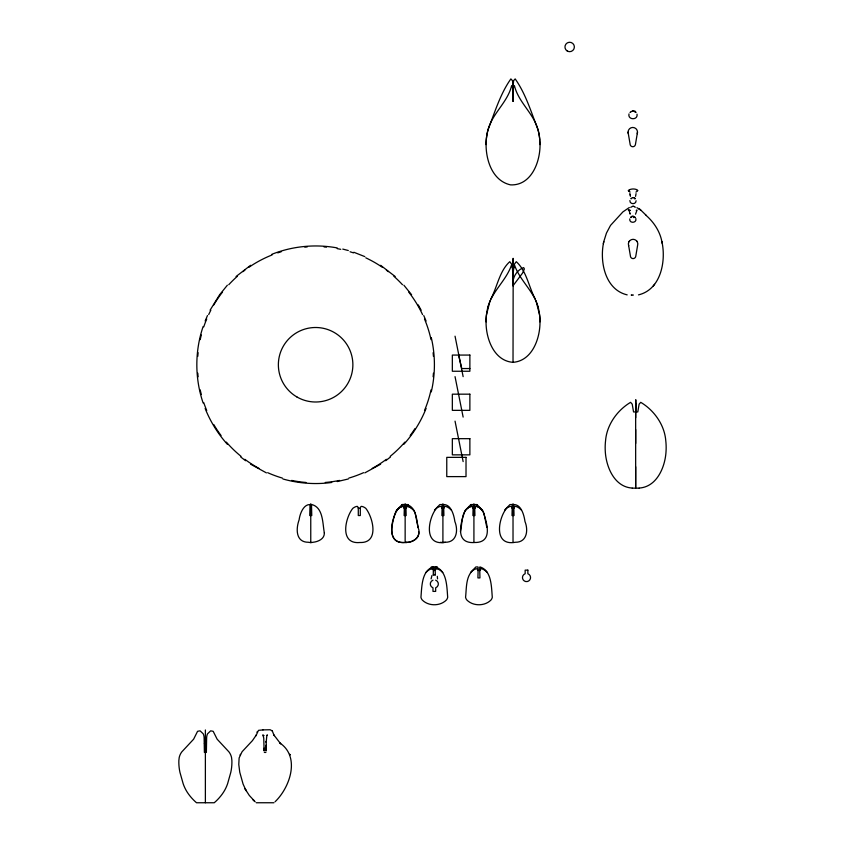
<?xml version="1.0" encoding="UTF-8"?>
<svg xmlns="http://www.w3.org/2000/svg" width="845" height="845" viewBox="0 0 845 845"><rect width="100%" height="100%" fill="white"/><g stroke="black" fill="none" stroke-linecap="round" stroke-linejoin="round"><path stroke-width="1.27" d="M635.662 486.963L635.662 466.767M635.662 443.456L635.662 429.556M513.042 272.977L513.021 281.417C513.633 275.502 517.974 269.502 523.678 267.611L524.386 268.953L522.548 273.093L513.021 285.747L513.126 258.327L513.084 270.083M513.021 101.231L513.316 88.06L514.394 85.609C518.545 102.667 533.913 113.42 538.128 130.267A58.073 58.073 0 0 1 539.797 139.985C541.677 158.332 532.815 185.794 510.602 184.886C491.441 180.693 484.956 157.635 486.224 140.333A60.914 60.914 0 0 1 487.935 129.929C494.695 112.712 500.198 93.922 510.876 78.912L512.45 80.645L512.873 83.37L513.021 101.231L512.735 88.06L511.658 85.609C507.507 102.667 492.139 113.42 487.924 130.267A58.073 58.073 0 0 0 486.255 139.985L486.055 144.601M266.133 748.121L266.186 745.205L266.112 750.983C265.805 746.515 266.671 734.569 267.073 735.382M635.662 411.452L635.778 399.727L635.662 417.757M513.052 278.681L513.316 269.217L514.394 264.643C519.495 280.075 533.29 290.638 537.895 306.249M358.291 508.204L357.615 506.514A4.067 1.827 -41 0 0 356.78 506.419L355.935 506.62A7.668 3.971 -46 0 0 352.787 508.373C345.035 518.112 339.299 544.581 359.97 542.501C379.468 543.272 373.11 517.647 365.811 508.373A7.668 3.971 46 0 0 362.663 506.609L361.818 506.419A4.067 1.827 41 0 0 360.995 506.514L360.319 507.655L360.308 515.534L358.291 515.534L358.291 508.204L360.308 508.204M404.385 508.204L403.456 506.514A4.067 1.827 -41 0 0 402.621 506.419L401.787 506.62A7.668 3.971 -46 0 0 398.639 508.373L396.896 509.936M441.893 508.204L441.217 506.514A4.067 1.827 -41 0 0 440.382 506.419L439.548 506.62A7.668 3.971 -46 0 0 436.39 508.373C427.982 518.693 423.282 546.345 445.273 542.268C456.976 542.416 458.349 530.1 454.853 521.492C454.008 515.429 451.304 504.74 443.921 504.539A9.063 2.567 52.7 0 0 443.667 505.426L443.91 515.534L441.893 515.534L442.146 505.426A9.063 2.567 -52.7 0 0 441.882 504.539L439.833 504.571L434.457 510.137M477.921 570.586L477.245 568.896A4.067 1.827 -41 0 0 476.411 568.812L475.566 569.002A7.668 3.971 -46 0 0 472.418 570.755C465.679 577.304 466.567 588.659 465.563 597.278A6.971 6.971 0 0 0 466.789 599.929C472.968 606.372 484.903 606.372 491.072 599.929A6.971 6.971 0 0 0 492.297 597.278C491.378 587.021 491.769 570.449 479.949 566.921A9.063 2.567 52.7 0 0 479.696 567.808L479.939 577.917L477.921 577.917L478.175 567.808A9.063 2.567 -52.7 0 0 477.911 566.921L475.851 566.963L470.485 572.519M490.037 300.704L486.445 315.005A60.248 60.248 0 0 0 486.055 321.871C485.896 338.454 493.86 360.921 513.021 362.325L513.168 272.703L514.267 264.316L516.284 261.696C526.699 271.097 528.79 287.205 535.434 299.373M512.007 508.204L511.331 506.514A4.067 1.827 -41 0 0 510.496 506.419L509.662 506.62A7.668 3.971 -46 0 0 506.514 508.373C498.096 518.693 493.395 546.345 515.387 542.268C527.09 542.416 528.474 530.1 524.977 521.492C524.132 515.429 521.418 504.74 514.045 504.539A9.063 2.567 52.7 0 0 513.781 505.426L514.035 515.534L512.007 515.534L512.26 505.426A9.063 2.567 -52.7 0 0 512.007 504.539L509.947 504.571L504.571 510.137M630.55 217.334L631.954 216.362M630.708 207.321L632.81 206.233M404.132 508.204L403.614 506.609A4.098 1.838 -41 0 0 402.569 506.43A4.816 2.165 -41 0 0 401.787 506.62A7.837 4.045 -46 0 0 398.037 508.87C390.96 518.872 385.32 545.088 406.297 542.448M536.005 300.704L539.596 315.005A60.248 60.248 0 0 1 539.987 321.871C540.156 338.454 532.181 360.921 513.021 362.325M629.747 218.939C629.05 223.735 637.172 223.175 635.831 218.528M513.021 87.5L513.591 80.645L515.175 78.912C525.843 93.922 531.347 112.712 538.117 129.929A60.914 60.914 0 0 1 539.828 140.333M480.425 508.13L476.992 504.571L474.943 504.539A9.063 2.567 52.7 0 0 474.679 505.426L474.932 515.534L472.904 515.534L473.158 505.426A9.063 2.567 -52.7 0 0 472.894 504.539L470.845 504.571L465.468 510.137A3.612 3.612 0 0 0 465.056 510.676C460.8 522.242 454.198 544.053 474.594 542.501C493.913 542.849 486.53 521.692 482.78 510.665A3.612 3.612 0 0 0 482.368 510.137L480.393 508.088M636.095 200.74C636.169 204.754 629.578 204.553 629.884 200.55M460.43 531.716C462.321 524.322 461.053 514.679 466.81 508.87A7.837 4.045 -46 0 1 470.559 506.599L471.394 506.419A4.067 1.827 -41 0 1 472.228 506.514L472.904 508.204L472.461 506.662A4.098 1.838 -41 0 0 471.341 506.43A4.816 2.165 -41 0 0 470.559 506.62A7.668 3.971 -46 0 0 467.401 508.373L465.5 510.105M635.556 196.357L636.053 193.642M637.5 132.169L635.44 144.474A2.693 2.693 0 0 1 632.556 146.713A2.693 2.693 0 0 1 630.085 144.03L628.057 132.169M635.524 214.197L637.056 210.025L636.232 210.31M628.997 113.917C627.434 120.117 638.218 120.444 637.024 114.159M603.351 243.677L603.679 242.071C599.475 261.517 604.967 289.655 627.18 294.873M431.277 391.9C435.45 374.113 435.45 355.386 431.277 337.599M603.668 242.092L603.784 241.554M603.795 241.543L606.446 233.104L610.354 225.71M437.552 578.888L437.298 576.322M406.413 542.427C413.818 542.765 421.877 535.825 418.074 527.586C416.68 519.569 416.015 506.271 406.17 504.539A9.063 2.567 52.7 0 0 405.906 505.426L406.16 515.534L404.132 515.534L404.385 505.426A9.063 2.567 -52.7 0 0 404.121 504.539L402.072 504.571L396.696 510.137A3.612 3.612 0 0 0 396.284 510.676L395.397 512.524M433.305 569.298L433.559 567.808A9.063 2.567 -52.7 0 0 433.305 566.921C421.549 570.375 421.835 587.085 420.947 597.278A6.971 6.971 0 0 0 422.183 599.929C428.352 606.372 440.287 606.372 446.466 599.929A6.971 6.971 0 0 0 447.692 597.278C446.815 587.032 447.089 570.438 435.344 566.921A9.063 2.567 52.7 0 0 435.08 567.808L435.333 575.012A3.317 3.222 -1.3 0 0 433.305 575.001L433.305 569.298L435.333 569.298M406.033 508.204L406.677 506.609A4.098 1.838 41 0 1 407.723 506.43L408.219 504.571L402.072 504.571L402.569 506.43M434.7 570.586L435.893 568.96A4.098 1.838 41 0 1 436.897 568.812L437.393 566.963L431.246 566.963L431.742 568.812A4.098 1.838 -41 0 1 432.746 568.96L433.939 570.586M483.657 512.492L480.435 508.373A7.668 3.971 46 0 0 477.277 506.609L476.443 506.419A4.067 1.827 41 0 0 475.608 506.514L474.932 508.204L475.492 506.577A4.098 1.838 41 0 1 476.495 506.43L476.992 504.571M488.146 306.249C492.762 290.638 506.546 280.075 511.658 264.643L512.735 269.217L513.021 285.747M395.09 513.401C391.552 524.671 387.348 543.398 403.994 542.448M203.127 326.529C194.741 351.097 194.741 378.402 203.127 402.98M255.929 735.794L256.31 735.002L252.444 740.621L242.082 751.733L239.124 757.965L238.786 764.493L239.769 772.245L243.085 784.065L246.096 790.688L245.018 788.681M205.155 321.015L207.469 315.565M426.081 408.484C420.863 421.613 413.3 433.791 403.857 444.301M637.616 190.695L637.341 191.107A6.221 6.221 0 0 1 635.915 192.111M256.236 735.15L258.496 730.344L263.027 729.9M490.607 299.373C497.251 287.205 499.353 271.097 509.767 261.696L511.785 264.316L512.45 267.717L513.021 279.41M240.424 754.3L240.054 755.092M275.058 801.778C289.803 787.646 300.619 757.152 279.949 743.04L280.688 743.843L273.907 735.002L274.224 735.646M210.078 310.178L219.647 294.715L227.368 285.198M629.007 241.681L629.546 240.931M610.66 225.256L622.902 211.894L629.324 207.511M638.482 294.873C660.684 289.655 666.177 261.527 661.984 242.071L662.205 243.17L661.867 241.554M653.227 286.064L654.579 284.321M267.421 734.886L266.545 735.499M431.943 575.529L431.098 578.888M425.869 572.519L427.813 570.766A7.668 3.971 -46 0 1 430.961 568.991A4.816 2.165 -41 0 1 431.742 568.812M236.072 276.505L250.606 265.309M385.647 460.726L390.506 456.987M380.63 464.19L364.808 472.894M635.915 112.29L635.155 111.36M635.049 217.408L634.077 217.482M271.889 254.282C292.507 246.117 315.417 243.878 337.239 247.923M348.309 478.978L337.239 481.576M632.018 216.341L632.651 216.246M635.757 112.343L635.081 112.396M635.039 198.765L634.468 198.797M406.762 542.384L405.822 542.501C411.695 542.268 419.933 538.941 418.634 531.716M331.736 482.463C315.46 484.681 298.729 483.477 282.927 478.978M262.922 729.89L270.178 729.753L272.322 730.967M632.757 110.769L630.127 112.322M632.81 197.561L630.74 198.543L631.352 198.786M639.2 488.051C656.998 486.963 665.279 466.757 666.05 451.23A60.375 60.375 0 0 0 665.775 440.731C664.54 424.803 654.062 410.258 640.753 402.336L639.116 404.153L637.795 411.937L633.549 411.937L632.218 404.153L630.581 402.336C617.272 410.258 606.794 424.803 605.559 440.731A60.375 60.375 0 0 0 605.273 451.23C606.055 466.757 614.326 486.963 632.134 488.051M633.845 217.492L633.285 217.492M633.423 295.053L631.891 295.053M469.873 368.547L461.782 368.547L458.55 355.069M632.292 488.156L639.042 488.156M404.132 506.915L406.16 506.915M310.083 542.501L311.435 542.501M204.405 743.389L206.349 743.389M264.327 752.43L265.89 752.43M256.246 802.75L273.97 802.75M631.817 295.053L631.183 295.042M631.194 217.482L630.634 217.418M629.409 210.31L630.476 210.363M406.16 508.204L406.836 506.514A4.067 1.827 41 0 1 407.67 506.419L408.505 506.62A7.668 3.971 46 0 1 411.663 508.373L413.596 510.137A3.612 3.612 0 0 1 414.008 510.676L414.906 512.524M629.62 210.32L628.3 209.982L629.219 210.711L628.912 210.215M633.655 110.811L635.028 111.286M633.496 197.593L634.532 197.952M633.496 206.264L634.532 206.624M633.338 216.278L635.113 217.313M342.764 249.085L348.309 250.532M264.084 735.668L262.806 734.886L263.746 737.97L264.115 750.983L264.094 748.121M353.844 252.264L364.808 256.605M636.919 207.669L640.7 210.004L645.696 214.852M266.428 472.894L250.606 464.19M634.637 198.015L635.271 198.617M634.637 206.687L635.271 207.3M639.348 208.979L638.883 208.662L640.7 210.004L639.781 209.275M380.63 265.309L395.164 276.505M240.73 456.987L245.589 460.726M255.158 801.778L249.275 795.409L245.356 789.325M521.471 510.137L519.538 508.373A7.668 3.971 46 0 0 516.38 506.609L515.545 506.419A4.067 1.827 41 0 0 514.711 506.514L514.035 508.204M482.368 510.137L481.027 508.87A7.837 4.045 46 0 0 477.277 506.599A4.816 2.165 41 0 0 476.495 506.43M451.357 510.137L449.413 508.373A7.668 3.971 46 0 0 446.266 506.609L445.431 506.419A4.067 1.827 41 0 0 444.597 506.514L443.91 508.204M487.385 572.519L485.442 570.766A7.668 3.971 46 0 0 482.294 568.991L481.449 568.812A4.067 1.827 41 0 0 480.625 568.896L479.939 570.586M413.596 510.137L412.265 508.87A7.837 4.045 46 0 0 408.505 506.599A4.816 2.165 41 0 0 407.723 506.43M442.769 572.519L440.837 570.766A7.668 3.971 46 0 0 437.678 568.991A4.816 2.165 41 0 0 436.897 568.812M645.495 214.641L646.404 215.591M646.752 215.971C654.21 222.763 659.924 231.53 661.867 241.543M636.676 240.952L637.193 241.691M403.857 285.198L411.589 294.715M227.368 444.301C217.936 433.791 210.373 421.613 205.155 408.484M272.259 730.862L273.981 735.15M418.254 304.897L421.148 310.178M289.793 754.3L290.099 754.955L289.856 754.448M629.134 210.585L630 213.426M423.767 315.565L426.081 321.015M628.627 245.536L630.402 255.898A2.693 2.693 0 0 0 632.873 258.581A2.693 2.693 0 0 0 635.757 256.341L637.563 245.578A4.721 4.721 0 0 0 633.085 239.315A4.721 4.721 0 0 0 628.638 245.599L628.564 245.335M483.984 513.401L486.794 527.248M415.212 513.401L418.021 527.248M628.363 190.695L628.374 190.738A1.912 1.912 0 0 0 628.828 191.297M470.845 504.571L471.341 506.43M629.842 193.347L630.423 196.357M455.043 336.183L463.134 376.638M455.043 376.638L463.134 417.092M455.043 421.137L463.134 461.592M630.159 194.741L630.222 195.11M629.99 213.415L630.138 214.207M539.923 141.791L539.997 144.601M635.662 403.033L635.662 488.156M513.021 503.704L513.021 542.501M473.918 503.704L473.918 542.501M442.907 503.704L442.907 542.501M405.146 503.704L405.146 542.501M310.759 503.704L310.759 542.501M205.377 729.974L205.377 802.75M433.305 574.758A3.084 3.01 -1.4 0 1 435.333 574.748M435.671 580.166A4.045 4.045 0 0 1 435.671 587.793L435.671 591.394L432.978 591.394L432.978 587.793A4.045 4.045 0 0 1 432.978 580.166M445.273 542.268A11.386 11.386 0 0 1 440.541 542.268M486.076 321.871A58.316 58.316 0 0 1 488.125 306.239M537.916 306.239A58.316 58.316 0 0 1 539.966 321.871M632.831 206.381A2.313 1.415 0.2 0 1 633.444 206.412M632.778 110.959A3.053 1.859 0.2 0 1 633.592 110.991M630.349 112.427A3.105 0.687 -14.2 0 1 630.528 112.322M628.331 133.732A4.721 4.721 0 0 1 632.768 127.447A4.721 4.721 0 0 1 637.246 133.711M632.662 216.394A2.313 1.415 0.2 0 1 633.285 216.426M632.831 197.709A2.313 1.415 0.2 0 1 633.444 197.73M629.462 189.734A9.675 9.675 0 0 1 636.729 189.618M636.676 189.935A2.313 2.313 0 0 1 637.785 190.516M630.085 192.026A6.221 6.221 0 0 1 628.912 191.202M628.384 190.421A1.87 1.87 0 0 1 629.282 190.051M433.432 373.173A118.11 118.11 0 0 1 433.115 376.775M431.034 389.862A118.11 118.11 0 0 1 424.507 410.512M414.979 428.605A118.11 118.11 0 0 1 410.174 435.534M404.882 442.104A118.11 118.11 0 0 1 390.2 456.342M386.397 459.31A118.11 118.11 0 0 1 372.222 468.415M363.582 472.682A118.11 118.11 0 0 1 348.89 478.08M339.542 480.414A118.11 118.11 0 0 1 325.24 482.474M305.996 482.474A118.11 118.11 0 0 1 291.683 480.414M282.346 478.08A118.11 118.11 0 0 1 267.654 472.682M259.014 468.415A118.11 118.11 0 0 1 244.839 459.31M241.036 456.342A118.11 118.11 0 0 1 226.354 442.104M221.063 435.534A118.11 118.11 0 0 1 213.732 424.507M206.729 410.512A118.11 118.11 0 0 1 203.74 402.621M201.321 394.541A118.11 118.11 0 0 1 200.202 389.862M198.121 376.775A118.11 118.11 0 0 1 197.804 373.173M197.804 356.326A118.11 118.11 0 0 1 198.121 352.724M200.202 339.648A118.11 118.11 0 0 1 201.321 334.958M203.74 326.878A118.11 118.11 0 0 1 206.729 318.998M208.683 314.593A118.11 118.11 0 0 1 210.817 310.273M213.732 305.003A118.11 118.11 0 0 1 222.52 292.053M228.763 284.712A118.11 118.11 0 0 1 237.36 276.283M242.916 271.657A118.11 118.11 0 0 1 244.839 270.199M248.747 267.39A118.11 118.11 0 0 1 272.09 254.947M277.741 252.877A118.11 118.11 0 0 1 281.184 251.768M304.791 247.131A118.11 118.11 0 0 1 307.189 246.941M324.047 246.941A118.11 118.11 0 0 1 326.445 247.131M337.187 248.62A118.11 118.11 0 0 1 340.725 249.338M350.052 251.768A118.11 118.11 0 0 1 353.485 252.877M365.779 257.82A118.11 118.11 0 0 1 382.489 267.39M386.397 270.199A118.11 118.11 0 0 1 388.309 271.657M393.876 276.283A118.11 118.11 0 0 1 402.474 284.712M408.705 292.053A118.11 118.11 0 0 1 422.553 314.593M424.507 318.998A118.11 118.11 0 0 1 431.034 339.648M433.115 352.724A118.11 118.11 0 0 1 433.432 356.326M206.391 751.194L206.391 752.43L204.405 752.43L204.12 737.727A17.227 8.767 -61.6 0 0 203.18 733.787L200.085 730.83L197.624 731.295A4.257 1.922 -89.9 0 0 197.107 732.245L193.621 739.195L181.802 751.892A14.471 14.46 0 0 0 179.193 757.627L178.855 760.553A47.679 47.679 0 0 0 179.953 772.362L183.164 783.716A38.954 38.954 0 0 0 188.541 794.11A50.552 50.552 0 0 0 196.515 802.75L214.25 802.75A50.552 50.552 0 0 0 222.224 794.11A38.954 38.954 0 0 0 227.601 783.716L230.791 772.362A47.679 47.679 0 0 0 231.889 760.553L231.562 757.627A14.471 14.46 0 0 0 228.953 751.892L217.144 739.195L213.648 732.245A4.257 1.922 89.9 0 0 213.13 731.295L210.669 730.83L207.585 733.787A17.227 8.767 61.6 0 0 206.634 737.727L206.391 751.194M324.332 532.836C324.712 538.856 318.164 541.729 313.125 542.268A11.386 11.386 0 0 1 308.393 542.268C295.613 542.342 295.845 528.706 299.119 519.833C299.827 514.151 303.239 504.613 309.735 504.539A9.063 2.567 -52.7 0 1 309.999 505.426L309.745 515.534L311.763 515.534L311.52 505.426A9.063 2.567 52.7 0 1 311.773 504.539C323.329 507.528 322.515 523.245 324.332 532.836M266.302 741.223L266.26 742.512L266.302 741.255M257.44 731.707L257.207 732.203L257.44 731.707M469.873 355.069L452.339 355.069L452.339 371.251L469.873 371.251L469.873 355.069M469.873 394.171L452.339 394.171L452.339 410.353L469.873 410.353L469.873 394.171M469.873 438.671L452.339 438.671L452.339 454.853L469.873 454.853L469.873 438.671M466.017 457.356L446.762 457.356L446.762 476.612L466.017 476.612L466.017 457.356M527.861 570.143L525.157 570.143L525.157 573.744A4.045 4.045 0 0 0 523.256 579.966A4.045 4.045 0 0 0 529.762 579.966A4.045 4.045 0 0 0 527.861 573.744L527.861 570.143M254.081 800.754L253.088 799.75L254.06 800.733M567.301 51.059A4.721 4.721 0 0 0 574.378 46.971A4.721 4.721 0 0 0 567.301 42.884A4.721 4.721 0 0 0 567.301 51.059M296.996 397.013A37.254 37.254 0 0 0 352.872 364.755A37.254 37.254 0 0 0 296.996 332.486A37.254 37.254 0 0 0 296.996 397.013"/></g></svg>
